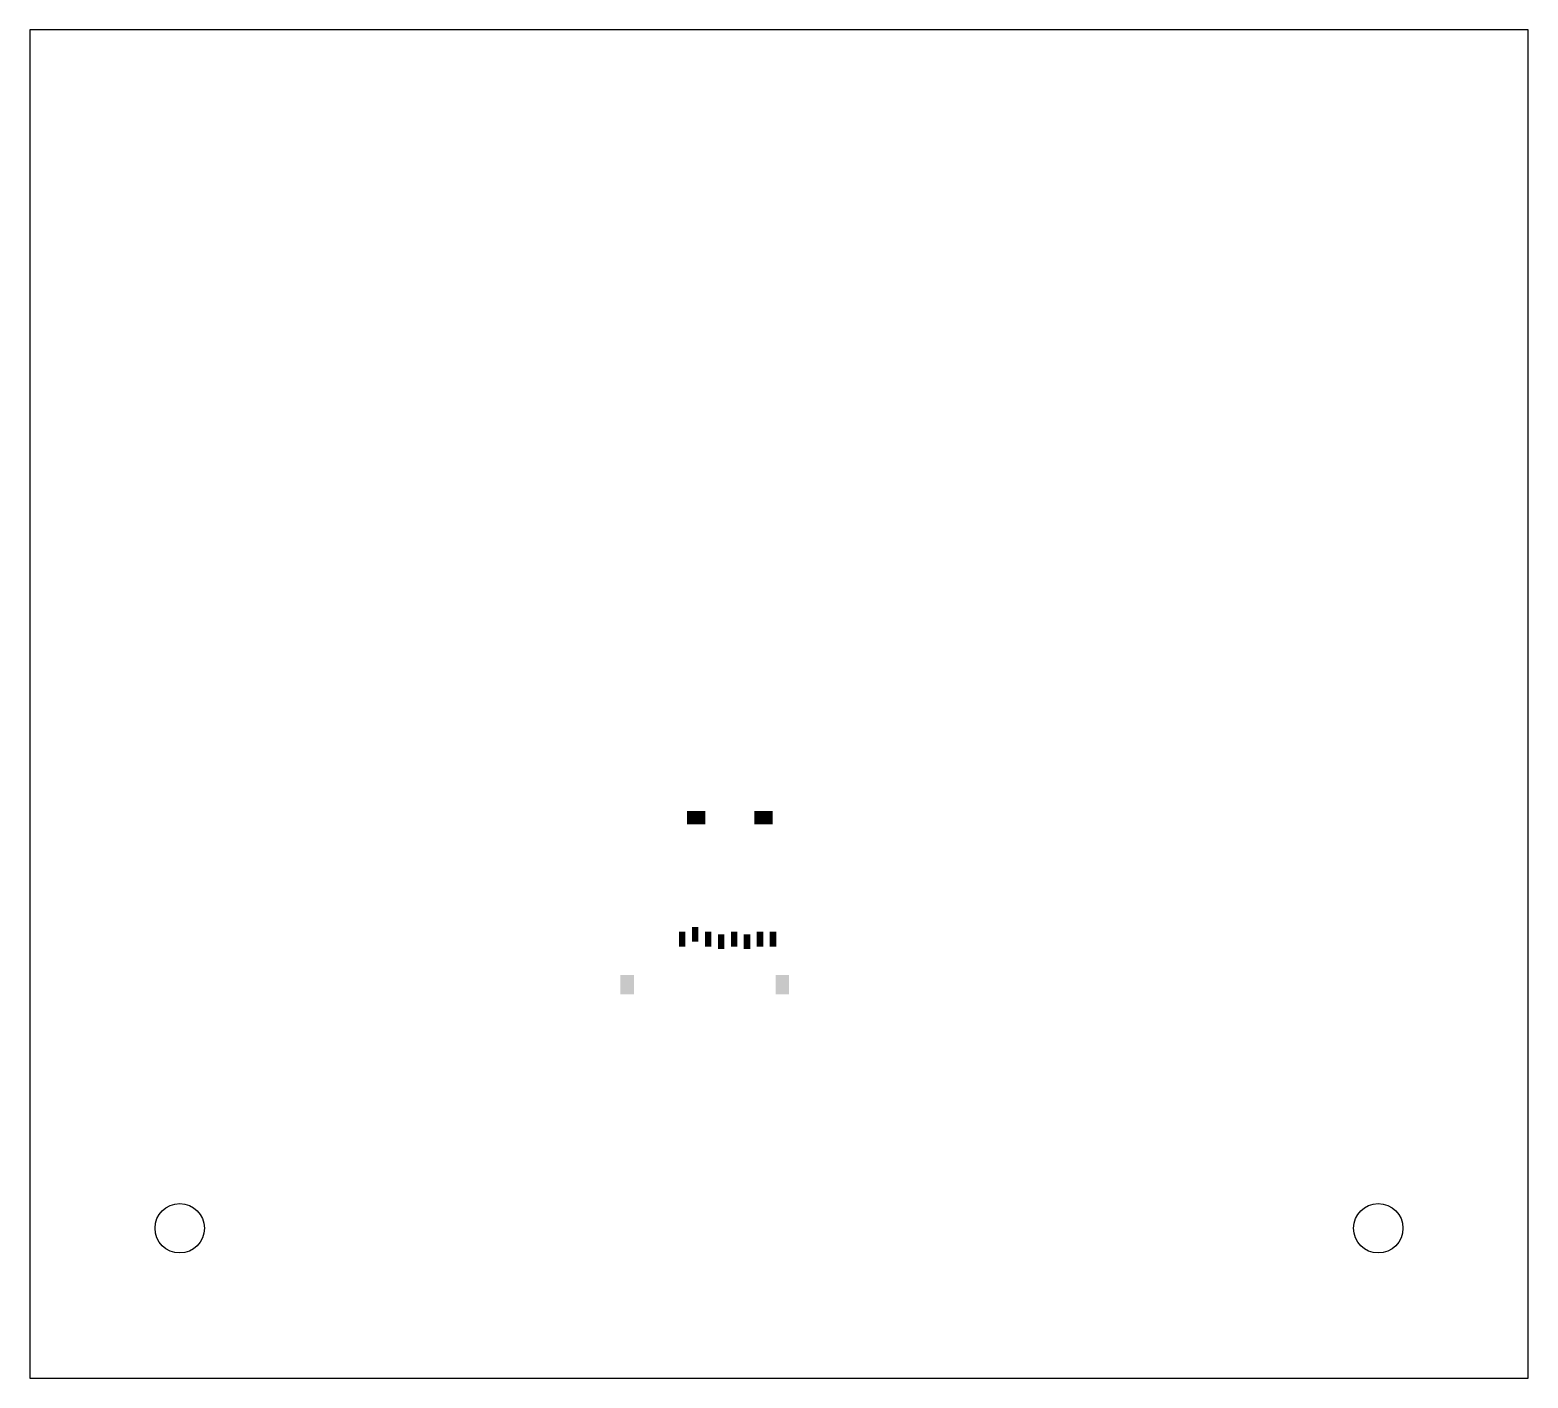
# Model space of a CAD drawing. Extents: x 0 to 5, y 0 to 4.5.
import ezdxf

# ---------------------------------------------------------------- set-up
doc = ezdxf.new("R2010")
doc.units = 0
doc.header["$MEASUREMENT"] = 0
doc.layers.get('0').update_dxf_attribs({"linetype": 'CONTINUOUS'})
doc.layers.add('32', color=10, linetype='CONTINUOUS')

# ---------------------------------------------------------------- blocks, each defined once
blk = doc.blocks.new('RECT')
blk.add_solid([(-0.5, -0.5), (0.5, -0.5), (-0.5, 0.5), (0.5, 0.5)])

msp = doc.modelspace()

# ---------------------------------------------------------------- linework, layer by layer
at = {"color": 1}
msp.add_lwpolyline([(0, 0), (5, 0), (5, 4.5), (0, 4.5)], close=True, dxfattribs=at)
for centre in [(0.5, 0.5), (4.5, 0.5)]:
    msp.add_circle(centre, 0.0825, dxfattribs=at)

# ---------------------------------------------------------------- block references
at = {"layer": '32'}
for p, xscale, yscale in [((2.2236, 1.8705), 0.060866, 0.045118), ((2.448, 1.8705), 0.060866, 0.045118), ((2.2201, 1.4807), 0.021496, 0.049055), ((2.1768, 1.465), 0.021496, 0.049055), ((2.2634, 1.465), 0.021496, 0.049055), ((2.3067, 1.4571), 0.021496, 0.049055), ((2.35, 1.465), 0.021496, 0.049055), ((2.3933, 1.4571), 0.021496, 0.049055), ((2.4366, 1.465), 0.021496, 0.049055), ((2.4799, 1.465), 0.021496, 0.049055), ((1.9933, 1.3134), 0.045118, 0.064803), ((2.511, 1.3134), 0.045118, 0.064803)]:
    msp.add_blockref('RECT', p, dxfattribs=dict(at, xscale=xscale, yscale=yscale))

doc.saveas('drawing.dxf')
